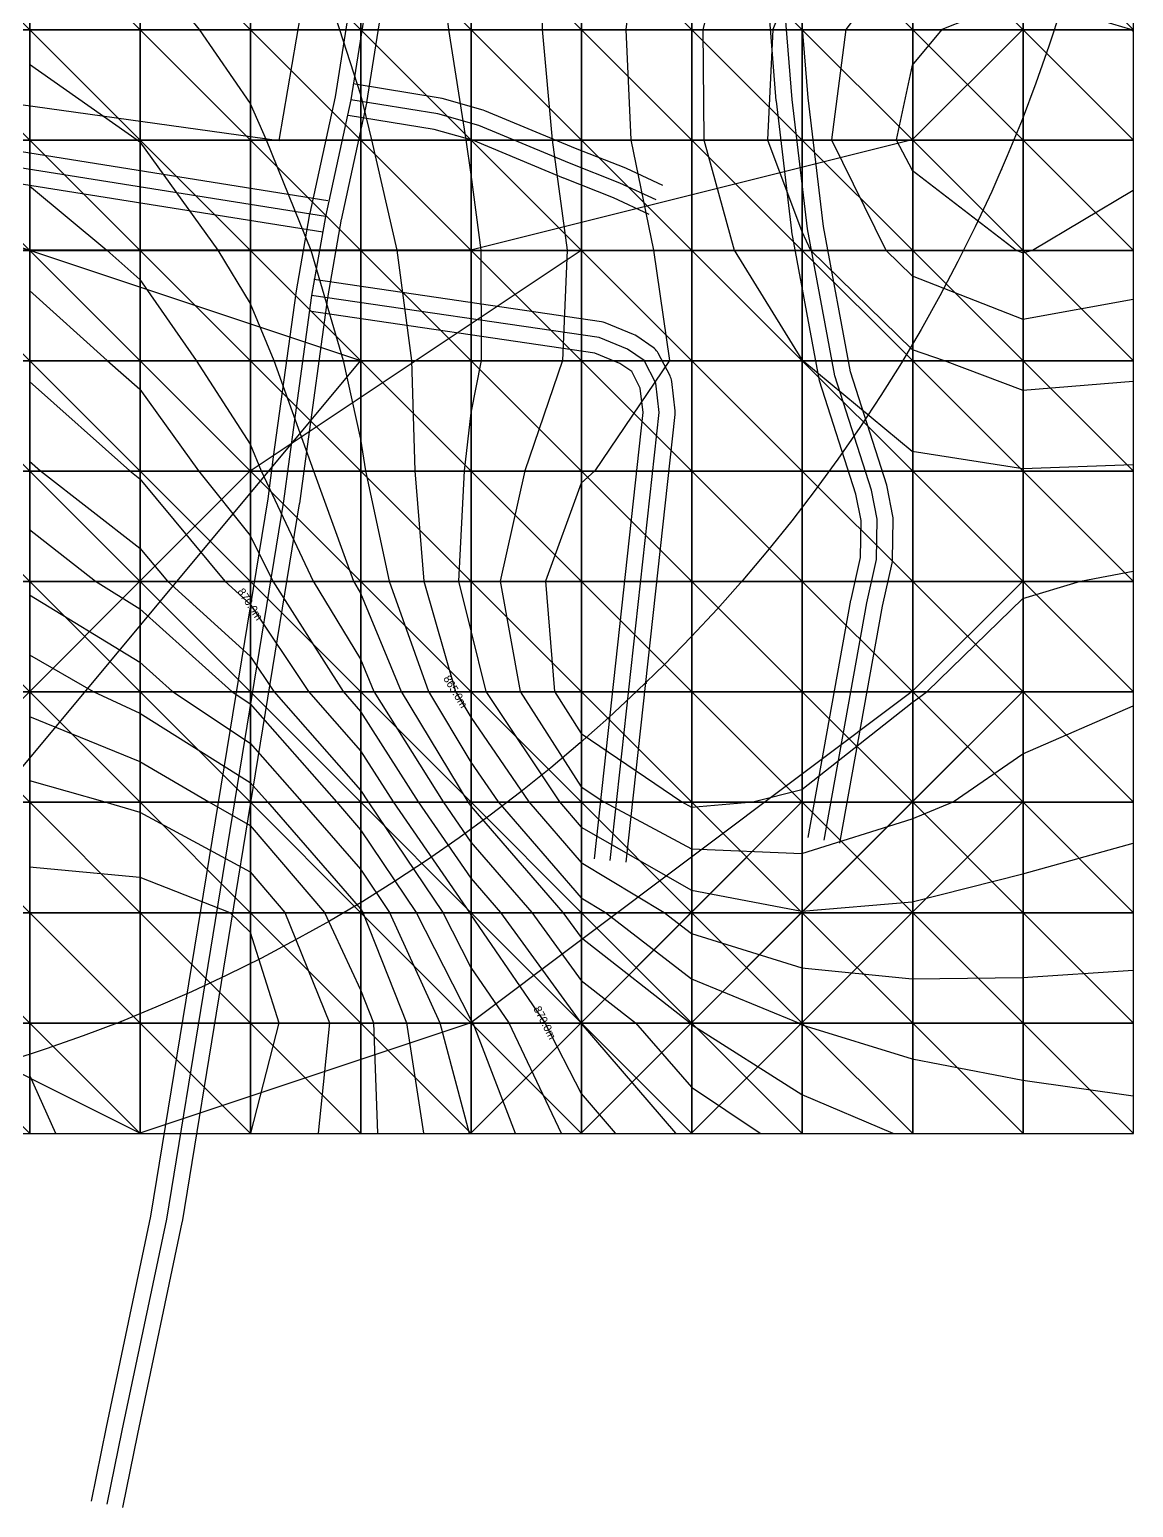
# Model space of a CAD drawing. Header units: metres. Extents: x -410 to 370, y -385 to 717.
# Drawn here: x 93.1 to 300.1, y -370.2 to -93.1 of the extents above; entities that cross this region are included whole.
import ezdxf
from ezdxf.enums import TextEntityAlignment as Align

# ---------------------------------------------------------------- set-up
doc = ezdxf.new("R2010")
doc.units = ezdxf.units.M
for name, color, linetype in [('TOPO_ANNO_CONT', 7, 'Continuous'), ('TOPO_AOI', 6, 'Continuous'), ('TOPO_BLDG', 1, 'Continuous'), ('TOPO_CONT_MAJR', 7, 'Continuous'), ('TOPO_CONT_MINR', 249, 'Continuous'), ('TOPO_ELEV', 9, 'Continuous'), ('TOPO_HYDR_BASN', 140, 'Continuous'), ('TOPO_ROAD', 3, 'Continuous'), ('TOPO_TIN_SURF', 252, 'Continuous')]:
    doc.layers.add(name, color=color, linetype=linetype)

msp = doc.modelspace()

# ---------------------------------------------------------------- linework, layer by layer
at = {"layer": 'TOPO_AOI', "color": 6}
msp.add_circle((0, 0), 300, dxfattribs=at)
at = {"layer": 'TOPO_BLDG', "color": 1, "elevation": 865.12}
msp.add_lwpolyline([(24.02, -31.17), (17.31, -96.63), (34.59, -99.87), (50.57, -101.45), (139.9, -113.88), (143.97, -90.17), (145.51, -81.21), (77.59, -74.01), (81.45, -40.53), (74.36, -40.09), (24.02, -31.17)], close=True, dxfattribs=at)
at = {"layer": 'TOPO_CONT_MAJR', "color": 7, "lineweight": 30}
for points, elevation in [([(144.49, -72.41), (151.23, -93.1)], 865), ([(237.93, -79.61), (232.46, -93.1)], 860), ([(151.23, -93.1), (155.17, -105.26)], 865), ([(232.46, -93.1), (231.44, -113.79)], 860), ([(155.17, -105.26), (157.22, -113.79)], 865), ([(157.22, -113.79), (161.99, -134.48), (164.7, -155.17), (165.34, -175.86)], 865), ([(231.44, -113.79), (237.93, -130.94)], 860), ([(237.93, -130.94), (239.52, -134.48), (258.62, -153.07)], 860), ([(258.62, -153.07), (264.6, -155.17), (279.31, -160.7)], 860), ([(93.1, -159.12), (111.9, -175.86)], 870), ([(279.31, -160.7), (300, -159)], 860), ([(111.9, -175.86), (113.79, -177.33)], 870), ([(113.79, -177.33), (129.73, -196.55), (134.48, -200.85), (145.4, -217.24), (155.17, -228.35)], 870), ([(165.34, -175.86), (167.04, -196.55), (172.98, -217.24), (175.86, -222.02), (186.7, -237.93)], 865), ([(93.1, -221.87), (113.79, -230.33)], 875), ([(155.17, -228.35), (161.26, -237.93)], 870), ([(113.79, -230.33), (126.74, -237.93)], 875), ([(126.74, -237.93), (134.48, -242.31), (148.4, -258.62), (155.17, -273.17)], 875), ([(161.26, -237.93), (175.62, -258.62), (175.86, -259.1), (189.73, -279.31), (196.55, -292.61), (202.91, -300)], 870), ([(186.7, -237.93), (196.55, -249.28), (212.09, -258.62), (217.24, -262.58)], 865), ([(217.24, -262.58), (237.93, -269.02)], 865), ([(237.93, -269.02), (258.62, -271.11)], 865), ([(258.62, -271.11), (279.31, -270.82)], 865), ([(279.31, -270.82), (300, -269.45)], 865), ([(155.17, -273.17), (157.57, -279.31), (158.37, -300)], 875)]:
    msp.add_lwpolyline(points, dxfattribs=dict(at, elevation=elevation))
at = {"layer": 'TOPO_CONT_MINR', "color": 249}
for points, elevation in [([(169.17, -72.41), (171.64, -93.1)], 864), ([(189.28, -72.41), (189.22, -93.1)], 863), ([(207.33, -72.41), (204.91, -93.1)], 862), ([(224.61, -72.41), (219.36, -93.1)], 861), ([(258.62, -76.56), (246.15, -93.1)], 859), ([(113.79, -79.49), (124.9, -93.1)], 866), ([(279.31, -87), (264.13, -93.1)], 858), ([(299.61, -93.1), (279.31, -87)], 858), ([(124.9, -93.1), (134.48, -106.95), (137.44, -113.79)], 866), ([(171.64, -93.1), (174.93, -113.79)], 864), ([(189.22, -93.1), (191.11, -113.79)], 863), ([(204.91, -93.1), (205.86, -113.79)], 862), ([(219.36, -93.1), (219.53, -113.79)], 861), ([(246.15, -93.1), (243.47, -113.79)], 859), ([(264.13, -93.1), (258.62, -99.77)], 858), ([(300, -93.48), (299.61, -93.1)], 858), ([(93.1, -99.57), (113.31, -113.79)], 867), ([(258.62, -99.77), (255.62, -113.79)], 858), ([(113.31, -113.79), (113.79, -114.18)], 867), ([(113.79, -114.18), (128.39, -134.48), (134.48, -144.46), (138.88, -155.17), (146.37, -175.86)], 867), ([(137.44, -113.79), (145.82, -134.48), (151.88, -155.17), (155.17, -169.92)], 866), ([(174.93, -113.79), (175.86, -120.26), (177.74, -134.48), (177.77, -155.17), (175.86, -164.94), (174.57, -175.86)], 864), ([(191.11, -113.79), (193.88, -134.48), (193, -155.17), (185.96, -175.86)], 863), ([(205.86, -113.79), (210.07, -134.48), (213.08, -155.17), (199.1, -175.86)], 862), ([(219.53, -113.79), (225.22, -134.48), (237.93, -155.04)], 861), ([(243.47, -113.79), (253.67, -134.48), (258.62, -139.3)], 859), ([(255.62, -113.79), (258.62, -119.49)], 858), ([(258.62, -119.49), (278.12, -134.48), (279.31, -134.97)], 858), ([(93.1, -122.4), (107.58, -134.48), (113.79, -139.94)], 868), ([(279.31, -134.97), (281.18, -134.48), (300, -123.22)], 858), ([(113.79, -139.94), (124.35, -155.17), (134.48, -170.84), (136.56, -175.86)], 868), ([(258.62, -139.3), (279.31, -147.41)], 859), ([(93.1, -142.05), (107.65, -155.17), (113.79, -160.54)], 869), ([(279.31, -147.41), (300, -143.65)], 859), ([(237.93, -155.04), (238.07, -155.17), (258.62, -172.18)], 861), ([(113.79, -160.54), (124.75, -175.86)], 869), ([(155.17, -169.92), (156.11, -175.86)], 866), ([(93.1, -174.04), (95.15, -175.86)], 871), ([(258.62, -172.18), (279.31, -175.4)], 861), ([(95.15, -175.86), (113.79, -190.31)], 871), ([(124.75, -175.86), (134.48, -187.97), (138.7, -196.55), (151.88, -217.24), (155.17, -220.98)], 869), ([(136.56, -175.86), (146.26, -196.55), (155.17, -211.15)], 868), ([(146.37, -175.86), (153.83, -196.55), (155.17, -198.76)], 867), ([(156.11, -175.86), (160.53, -196.55), (167.88, -217.24), (175.86, -230.47), (180.95, -237.93)], 866), ([(174.57, -175.86), (173.55, -196.55), (175.86, -205.84), (178.66, -217.24), (192.46, -237.93)], 864), ([(185.96, -175.86), (181.35, -196.55), (185.08, -217.24), (196.55, -235.06), (200.77, -237.93)], 863), ([(199.1, -175.86), (196.55, -178.13), (189.86, -196.55), (191.5, -217.24), (196.55, -225.08), (215.38, -237.93)], 862), ([(279.31, -175.4), (300, -174.64)], 861), ([(93.1, -186.86), (105.48, -196.55), (113.79, -201.74)], 872), ([(113.79, -190.31), (118.97, -196.55), (134.48, -210.57), (138.93, -217.24), (155.17, -235.72)], 871), ([(279.31, -199.78), (290.16, -196.55), (300, -194.66)], 862), ([(93.1, -199.1), (113.79, -211.74)], 873), ([(155.17, -198.76), (162.78, -217.24), (175.31, -237.93)], 867), ([(113.79, -201.74), (131, -217.24), (134.48, -219.55), (150.64, -237.93)], 872), ([(258.62, -219.27), (261.43, -217.24), (279.31, -199.78)], 862), ([(93.1, -210.34), (105.04, -217.24), (113.79, -221.3)], 874), ([(113.79, -211.74), (119.9, -217.24), (134.48, -226.92), (144.17, -237.93)], 873), ([(155.17, -211.15), (157.68, -217.24), (170.63, -237.93)], 868), ([(113.79, -221.3), (134.48, -234.28), (137.7, -237.93)], 874), ([(155.17, -220.98), (165.95, -237.93)], 869), ([(237.93, -235.58), (258.62, -219.27)], 862), ([(279.31, -228.88), (300, -219.88)], 863), ([(266.25, -237.93), (279.31, -228.88)], 863), ([(93.1, -233.87), (107.21, -237.93)], 876), ([(107.21, -237.93), (113.79, -239.85)], 876), ([(137.7, -237.93), (155.17, -257.97)], 874), ([(144.17, -237.93), (155.17, -250.55)], 873), ([(150.64, -237.93), (155.17, -243.13)], 872), ([(155.17, -235.72), (156.58, -237.93)], 871), ([(156.58, -237.93), (170.62, -258.62), (175.86, -268.93), (182.98, -279.31), (192.77, -300)], 871), ([(165.95, -237.93), (175.86, -252.2), (181.42, -258.62), (196.47, -279.31), (196.55, -279.47), (214.2, -300)], 869), ([(170.63, -237.93), (175.86, -245.46), (187.26, -258.62), (196.55, -271.38), (206.7, -279.31), (217.24, -291.4)], 868), ([(175.31, -237.93), (175.86, -238.72), (193.1, -258.62), (196.55, -263.36), (216.97, -279.31), (217.24, -279.62)], 867), ([(180.95, -237.93), (196.55, -255.9), (201.07, -258.62), (217.24, -271.06)], 866), ([(192.46, -237.93), (196.55, -242.65), (217.24, -254.48)], 864), ([(200.77, -237.93), (217.24, -246.7)], 863), ([(215.38, -237.93), (217.24, -238.92)], 862), ([(217.24, -238.92), (228.73, -237.93)], 862), ([(228.73, -237.93), (237.93, -235.58)], 862), ([(258.62, -241.09), (266.25, -237.93)], 863), ([(113.79, -239.85), (134.48, -251), (140.98, -258.62), (149.33, -279.31), (147.22, -300)], 876), ([(155.17, -243.13), (165.62, -258.62), (175.86, -278.76), (176.24, -279.31), (184.14, -300)], 872), ([(237.93, -247.6), (258.62, -241.09)], 863), ([(279.31, -251.37), (300, -245.62)], 864), ([(217.24, -246.7), (237.93, -247.6)], 863), ([(93.1, -250.11), (113.79, -252)], 877), ([(113.79, -252), (130.65, -258.62), (134.48, -262.36), (139.82, -279.31), (134.52, -300)], 877), ([(155.17, -250.55), (160.61, -258.62), (170, -279.31), (175.5, -300)], 873), ([(258.62, -256.64), (279.31, -251.37)], 864), ([(217.24, -254.48), (237.93, -258.37)], 864), ([(237.93, -258.37), (258.62, -256.64)], 864), ([(155.17, -257.97), (155.61, -258.62), (163.78, -279.31), (166.94, -300)], 874), ([(217.24, -271.06), (237.26, -279.31), (237.93, -279.74)], 866), ([(217.24, -279.62), (237.93, -292.76)], 867), ([(237.93, -279.74), (258.62, -286.07)], 866), ([(258.62, -286.07), (279.31, -290.08)], 866), ([(93.1, -289.14), (97.99, -300)], 878), ([(279.31, -290.08), (300, -293)], 866), ([(217.24, -291.4), (230.11, -300)], 868), ([(237.93, -292.76), (254.95, -300)], 867)]:
    msp.add_lwpolyline(points, dxfattribs=dict(at, elevation=elevation))
at = {"layer": 'TOPO_ELEV', "color": 9}
for p in [(275.36, -119.36, 893), (208.72, -215.66, 876), (110.31, -279.11, 868)]:
    msp.add_point(p, dxfattribs=at)
at = {"layer": 'TOPO_HYDR_BASN', "color": 140}
for points in [[(-31.03, -134.48), (-72.41, -113.79), (-258.62, -10.34), (-279.31, 10.34), (-10.34, 279.31), (10.34, 300), (31.03, 279.31), (279.31, -10.34), (279.31, -93.1), (258.62, -113.79), (175.86, -134.48), (-31.03, -134.48)], [(-217.24, -300), (-279.31, -279.31), (-279.31, -10.34), (155.17, -155.17), (51.72, -279.31), (-217.24, -300)], [(113.79, -300), (72.41, -279.31), (72.41, -237.93), (134.48, -175.86), (196.55, -134.48), (279.31, -134.48), (279.31, -196.55), (258.62, -217.24), (175.86, -279.31), (113.79, -300)], [(196.55, -300), (258.62, -237.93), (279.31, -217.24), (217.24, -279.31), (196.55, -300)], [(175.86, -300), (237.93, -237.93), (217.24, -258.62), (175.86, -300)], [(217.24, -300), (237.93, -279.31), (279.31, -237.93), (217.24, -300)]]:
    msp.add_lwpolyline(points, close=True, dxfattribs=at)
at = {"layer": 'TOPO_ROAD', "color": 251}
for points, elevation in [([(193.07, 172.04), (187.28, 138.35), (187.27, 138.28), (174, 48.74), (162.44, -28.43), (156.87, -64.9), (150.38, -105.72), (145.65, -127.52)], 865.09), ([(198.99, 171.02), (193.2, 137.37), (179.94, 47.85), (179.94, 47.85), (168.38, -29.33), (168.37, -29.34), (162.8, -65.82), (162.8, -65.84), (156.29, -106.75), (156.26, -106.91), (151.51, -128.79)], 865.09), ([(239.12, -244.57), (247.1, -200.08), (247.13, -199.94), (248.93, -192.1), (249.04, -185.17), (248.05, -180.21), (241.23, -158.95), (241.13, -158.58), (236.03, -131), (236, -130.81), (233.14, -106.56), (233.12, -106.45), (231.06, -80.98)], 864.96), ([(245.02, -245.63), (253, -201.21), (254.85, -193.14), (254.9, -192.83), (254.92, -192.52), (255.05, -184.95), (255.03, -184.63), (254.99, -184.31), (253.9, -178.87), (253.82, -178.54), (247, -157.3), (241.94, -130), (239.1, -105.91), (237.04, -80.55)], 864.96), ([(149.05, -125.19), (47.77, -109.06), (11.96, -102.62), (-0.68, -99.75), (-0.86, -99.71), (-24.93, -95.71), (-25.02, -95.69), (-49.89, -92.37)], 865.14), ([(148.11, -131.12), (46.8, -114.98), (46.74, -114.97), (10.83, -108.51), (10.69, -108.49), (-1.93, -105.62), (-25.86, -101.63), (-50.68, -98.32)], 865.14), ([(211.84, -122.34), (205.05, -119.18), (204.88, -119.11), (195.49, -115.4), (178.49, -108.32), (178.15, -108.2), (170.45, -106.01), (170.1, -105.94), (153.81, -103.31)], 865.99), ([(209.31, -127.78), (202.6, -124.66), (193.26, -120.97), (193.21, -120.95), (176.35, -113.93), (168.98, -111.83), (152.85, -109.24)], 865.99), ([(145.62, -127.64), (143.03, -142.44), (143.01, -142.55), (138.81, -173.23), (138.81, -173.24), (137.75, -181.11), (115.8, -315.6), (107.48, -355.14), (107.48, -355.15), (104.64, -368.99)], 867.95), ([(151.53, -128.67), (148.95, -143.42), (144.75, -174.04), (143.69, -181.95), (143.68, -182.03), (121.71, -316.63), (121.68, -316.77), (113.36, -356.37), (110.51, -370.2)], 867.95), ([(204.96, -249.23), (214.15, -165.25), (214.17, -164.91), (214.15, -164.57), (213.51, -159.07), (213.47, -158.8), (213.4, -158.53), (213.3, -158.28), (213.19, -158.03), (210.98, -153.79), (210.83, -153.54), (210.67, -153.31), (210.47, -153.09), (210.26, -152.89), (210.03, -152.72), (206.96, -150.57), (206.67, -150.4), (206.37, -150.26), (201.02, -148.08), (200.67, -147.96), (200.32, -147.89), (146.42, -139.99)], 866.99), ([(199, -248.58), (208.15, -164.93), (207.61, -160.31), (206, -157.22), (203.8, -155.69), (199.09, -153.77), (145.55, -145.93)], 866.99)]:
    msp.add_lwpolyline(points, dxfattribs=dict(at, elevation=elevation))
at = {"layer": 'TOPO_ROAD', "color": 3}
for points, elevation in [([(196.03, 171.53), (190.24, 137.84), (176.97, 48.29), (165.41, -28.88), (159.83, -65.37), (153.33, -106.27), (148.58, -128.16)], 865.09), ([(242.07, -245.1), (250.06, -200.61), (251.92, -192.47), (252.05, -184.9), (250.96, -179.45), (244.08, -158.04), (238.98, -130.45), (236.11, -106.21), (234.05, -80.74), (233.08, -59.96), (232.8, -50.88), (234.47, -37.86), (238.13, -21.55), (242.16, -3.54), (246.04, 13.99), (248.99, 34.02), (253.6, 70.99), (259.61, 108.3), (264.2, 139.64), (268.16, 165.97)], 864.96), ([(148.58, -128.16), (47.27, -112.02), (11.36, -105.56), (-1.35, -102.67), (-25.42, -98.67), (-50.29, -95.35)], 865.14), ([(210.58, -125.06), (203.78, -121.9), (194.37, -118.18), (177.34, -111.09), (169.63, -108.9), (153.33, -106.27)], 865.99), ([(148.58, -128.16), (145.99, -142.96), (141.78, -173.64), (140.71, -181.55), (118.75, -316.15), (110.42, -355.76), (107.57, -369.59)], 867.95), ([(201.98, -248.91), (211.17, -164.92), (210.53, -159.42), (208.32, -155.18), (205.24, -153.04), (199.88, -150.85), (145.99, -142.96)], 866.99)]:
    msp.add_lwpolyline(points, dxfattribs=dict(at, elevation=elevation))
at = {"layer": 'TOPO_TIN_SURF', "color": 252}
for points in [[(72.43, -93.13, 866.86), (93.13, -93.13, 866.73), (72.43, -72.43, 865.83)], [(93.13, -93.13, 866.73), (93.13, -72.43, 865.99), (72.43, -72.43, 865.83)], [(93.13, -93.13, 866.73), (113.82, -93.13, 866.35), (93.13, -72.43, 865.99)], [(113.82, -93.13, 866.35), (113.82, -72.43, 865.82), (93.13, -72.43, 865.99)], [(113.82, -93.13, 866.35), (134.52, -93.13, 865.7), (113.82, -72.43, 865.82)], [(134.52, -93.13, 865.7), (134.52, -72.43, 865.35), (113.82, -72.43, 865.82)], [(134.52, -93.13, 865.7), (155.21, -93.13, 864.83), (134.52, -72.43, 865.35)], [(155.21, -93.13, 864.83), (155.21, -72.43, 864.63), (134.52, -72.43, 865.35)], [(155.21, -93.13, 864.83), (175.91, -93.13, 863.79), (155.21, -72.43, 864.63)], [(175.91, -93.13, 863.79), (175.91, -72.43, 863.7), (155.21, -72.43, 864.63)], [(175.91, -93.13, 863.79), (196.6, -93.13, 862.57), (175.91, -72.43, 863.7)], [(196.6, -93.13, 862.57), (196.6, -72.43, 862.62), (175.91, -72.43, 863.7)], [(196.6, -93.13, 862.57), (217.3, -93.13, 861.16), (196.6, -72.43, 862.62)], [(217.3, -93.13, 861.16), (217.3, -72.43, 861.43), (196.6, -72.43, 862.62)], [(217.3, -93.13, 861.16), (237.99, -93.13, 859.58), (217.3, -72.43, 861.43)], [(237.99, -93.13, 859.58), (237.99, -72.43, 860.22), (217.3, -72.43, 861.43)], [(237.99, -93.13, 859.58), (258.69, -93.13, 858.12), (237.99, -72.43, 860.22)], [(258.69, -93.13, 858.12), (258.69, -72.43, 859.22), (237.99, -72.43, 860.22)], [(258.69, -93.13, 858.12), (279.38, -93.13, 857.68), (258.69, -72.43, 859.22)], [(279.38, -93.13, 857.68), (279.38, -72.43, 858.77), (258.69, -72.43, 859.22)], [(279.38, -93.13, 857.68), (300.08, -93.13, 858.01), (279.38, -72.43, 858.77)], [(300.08, -93.13, 858.01), (300.08, -72.43, 859.01), (279.38, -72.43, 858.77)], [(72.43, -113.82, 867.95), (93.13, -113.82, 867.59), (72.43, -93.13, 866.86)], [(93.13, -113.82, 867.59), (93.13, -93.13, 866.73), (72.43, -93.13, 866.86)], [(93.13, -113.82, 867.59), (113.82, -113.82, 866.99), (93.13, -93.13, 866.73)], [(113.82, -113.82, 866.99), (113.82, -93.13, 866.35), (93.13, -93.13, 866.73)], [(113.82, -113.82, 866.99), (134.52, -113.82, 866.15), (113.82, -93.13, 866.35)], [(134.52, -113.82, 866.15), (134.52, -93.13, 865.7), (113.82, -93.13, 866.35)], [(134.52, -113.82, 866.15), (155.21, -113.82, 865.12), (134.52, -93.13, 865.7)], [(155.21, -113.82, 865.12), (155.21, -93.13, 864.83), (134.52, -93.13, 865.7)], [(155.21, -113.82, 865.12), (175.91, -113.82, 863.95), (155.21, -93.13, 864.83)], [(175.91, -113.82, 863.95), (175.91, -93.13, 863.79), (155.21, -93.13, 864.83)], [(175.91, -113.82, 863.95), (196.6, -113.82, 862.66), (175.91, -93.13, 863.79)], [(196.6, -113.82, 862.66), (196.6, -93.13, 862.57), (175.91, -93.13, 863.79)], [(196.6, -113.82, 862.66), (217.3, -113.82, 861.19), (196.6, -93.13, 862.57)], [(217.3, -113.82, 861.19), (217.3, -93.13, 861.16), (196.6, -93.13, 862.57)], [(217.3, -113.82, 861.19), (237.99, -113.82, 859.46), (217.3, -93.13, 861.16)], [(237.99, -113.82, 859.46), (237.99, -93.13, 859.58), (217.3, -93.13, 861.16)], [(237.99, -113.82, 859.46), (258.69, -113.82, 857.75), (237.99, -93.13, 859.58)], [(258.69, -113.82, 857.75), (258.69, -93.13, 858.12), (237.99, -93.13, 859.58)], [(258.69, -113.82, 857.75), (279.38, -113.82, 857.68), (258.69, -93.13, 858.12)], [(279.38, -113.82, 857.68), (279.38, -93.13, 857.68), (258.69, -93.13, 858.12)], [(279.38, -113.82, 857.68), (300.08, -113.82, 857.67), (279.38, -93.13, 857.68)], [(300.08, -113.82, 857.67), (300.08, -93.13, 858.01), (279.38, -93.13, 857.68)], [(72.43, -134.52, 869.15), (93.13, -134.52, 868.58), (72.43, -113.82, 867.95)], [(93.13, -134.52, 868.58), (93.13, -113.82, 867.59), (72.43, -113.82, 867.95)], [(93.13, -134.52, 868.58), (113.82, -134.52, 867.75), (93.13, -113.82, 867.59)], [(113.82, -134.52, 867.75), (113.82, -113.82, 866.99), (93.13, -113.82, 867.59)], [(113.82, -134.52, 867.75), (134.52, -134.52, 866.69), (113.82, -113.82, 866.99)], [(134.52, -134.52, 866.69), (134.52, -113.82, 866.15), (113.82, -113.82, 866.99)], [(134.52, -134.52, 866.69), (155.21, -134.52, 865.43), (134.52, -113.82, 866.15)], [(155.21, -134.52, 865.43), (155.21, -113.82, 865.12), (134.52, -113.82, 866.15)], [(155.21, -134.52, 865.43), (175.91, -134.52, 864.12), (155.21, -113.82, 865.12)], [(175.91, -134.52, 864.12), (175.91, -113.82, 863.95), (155.21, -113.82, 865.12)], [(175.91, -134.52, 864.12), (196.6, -134.52, 862.83), (175.91, -113.82, 863.95)], [(196.6, -134.52, 862.83), (196.6, -113.82, 862.66), (175.91, -113.82, 863.95)], [(196.6, -134.52, 862.83), (217.3, -134.52, 861.56), (196.6, -113.82, 862.66)], [(217.3, -134.52, 861.56), (217.3, -113.82, 861.19), (196.6, -113.82, 862.66)], [(217.3, -134.52, 861.56), (237.99, -134.52, 860.11), (217.3, -113.82, 861.19)], [(237.99, -134.52, 860.11), (237.99, -113.82, 859.46), (217.3, -113.82, 861.19)], [(237.99, -134.52, 860.11), (258.69, -134.52, 858.65), (237.99, -113.82, 859.46)], [(258.69, -134.52, 858.65), (258.69, -113.82, 857.75), (237.99, -113.82, 859.46)], [(258.69, -134.52, 858.65), (279.38, -134.52, 857.96), (258.69, -113.82, 857.75)], [(279.38, -134.52, 857.96), (279.38, -113.82, 857.68), (258.69, -113.82, 857.75)], [(279.38, -134.52, 857.96), (300.08, -134.52, 858.4), (279.38, -113.82, 857.68)], [(300.08, -134.52, 858.4), (300.08, -113.82, 857.67), (279.38, -113.82, 857.68)], [(72.43, -155.21, 870.5), (93.13, -155.21, 869.74), (72.43, -134.52, 869.15)], [(93.13, -155.21, 869.74), (93.13, -134.52, 868.58), (72.43, -134.52, 869.15)], [(93.13, -155.21, 869.74), (113.82, -155.21, 868.69), (93.13, -134.52, 868.58)], [(113.82, -155.21, 868.69), (113.82, -134.52, 867.75), (93.13, -134.52, 868.58)], [(113.82, -155.21, 868.69), (134.52, -155.21, 867.34), (113.82, -134.52, 867.75)], [(134.52, -155.21, 867.34), (134.52, -134.52, 866.69), (113.82, -134.52, 867.75)], [(134.52, -155.21, 867.34), (155.21, -155.21, 865.75), (134.52, -134.52, 866.69)], [(155.21, -155.21, 865.75), (155.21, -134.52, 865.43), (134.52, -134.52, 866.69)], [(155.21, -155.21, 865.75), (175.91, -155.21, 864.12), (155.21, -134.52, 865.43)], [(175.91, -155.21, 864.12), (175.91, -134.52, 864.12), (155.21, -134.52, 865.43)], [(175.91, -155.21, 864.12), (196.6, -155.21, 862.77), (175.91, -134.52, 864.12)], [(196.6, -155.21, 862.77), (196.6, -134.52, 862.83), (175.91, -134.52, 864.12)], [(196.6, -155.21, 862.77), (217.3, -155.21, 861.81), (196.6, -134.52, 862.83)], [(217.3, -155.21, 861.81), (217.3, -134.52, 861.56), (196.6, -134.52, 862.83)], [(217.3, -155.21, 861.81), (237.99, -155.21, 861.01), (217.3, -134.52, 861.56)], [(237.99, -155.21, 861.01), (237.99, -134.52, 860.11), (217.3, -134.52, 861.56)], [(237.99, -155.21, 861.01), (258.69, -155.21, 860.15), (237.99, -134.52, 860.11)], [(258.69, -155.21, 860.15), (258.69, -134.52, 858.65), (237.99, -134.52, 860.11)], [(258.69, -155.21, 860.15), (279.38, -155.21, 859.62), (258.69, -134.52, 858.65)], [(279.38, -155.21, 859.62), (279.38, -134.52, 857.96), (258.69, -134.52, 858.65)], [(279.38, -155.21, 859.62), (300.08, -155.21, 859.76), (279.38, -134.52, 857.96)], [(300.08, -155.21, 859.76), (300.08, -134.52, 858.4), (279.38, -134.52, 857.96)], [(72.43, -175.91, 872.04), (93.13, -175.91, 871.12), (72.43, -155.21, 870.5)], [(93.13, -175.91, 871.12), (93.13, -155.21, 869.74), (72.43, -155.21, 870.5)], [(93.13, -175.91, 871.12), (113.82, -175.91, 869.89), (93.13, -155.21, 869.74)], [(113.82, -175.91, 869.89), (113.82, -155.21, 868.69), (93.13, -155.21, 869.74)], [(113.82, -175.91, 869.89), (134.52, -175.91, 868.21), (113.82, -155.21, 868.69)], [(134.52, -175.91, 868.21), (134.52, -155.21, 867.34), (113.82, -155.21, 868.69)], [(134.52, -175.91, 868.21), (155.21, -175.91, 866.1), (134.52, -155.21, 867.34)], [(155.21, -175.91, 866.1), (155.21, -155.21, 865.75), (134.52, -155.21, 867.34)], [(155.21, -175.91, 866.1), (175.91, -175.91, 863.86), (155.21, -155.21, 865.75)], [(175.91, -175.91, 863.86), (175.91, -155.21, 864.12), (155.21, -155.21, 865.75)], [(175.91, -175.91, 863.86), (196.6, -175.91, 862.1), (175.91, -155.21, 864.12)], [(196.6, -175.91, 862.1), (196.6, -155.21, 862.77), (175.91, -155.21, 864.12)], [(196.6, -175.91, 862.1), (217.3, -175.91, 861.31), (196.6, -155.21, 862.77)], [(217.3, -175.91, 861.31), (217.3, -155.21, 861.81), (196.6, -155.21, 862.77)], [(217.3, -175.91, 861.31), (237.99, -175.91, 861.24), (217.3, -155.21, 861.81)], [(237.99, -175.91, 861.24), (237.99, -155.21, 861.01), (217.3, -155.21, 861.81)], [(237.99, -175.91, 861.24), (258.69, -175.91, 861.18), (237.99, -155.21, 861.01)], [(258.69, -175.91, 861.18), (258.69, -155.21, 860.15), (237.99, -155.21, 861.01)], [(258.69, -175.91, 861.18), (279.38, -175.91, 861.03), (258.69, -155.21, 860.15)], [(279.38, -175.91, 861.03), (279.38, -155.21, 859.62), (258.69, -155.21, 860.15)], [(279.38, -175.91, 861.03), (300.08, -175.91, 861.08), (279.38, -155.21, 859.62)], [(300.08, -175.91, 861.08), (300.08, -155.21, 859.76), (279.38, -155.21, 859.62)], [(72.43, -196.6, 873.76), (93.13, -196.6, 872.77), (72.43, -175.91, 872.04)], [(93.13, -196.6, 872.77), (93.13, -175.91, 871.12), (72.43, -175.91, 872.04)], [(93.13, -196.6, 872.77), (113.82, -196.6, 871.48), (93.13, -175.91, 871.12)], [(113.82, -196.6, 871.48), (113.82, -175.91, 869.89), (93.13, -175.91, 871.12)], [(113.82, -196.6, 871.48), (134.52, -196.6, 869.56), (113.82, -175.91, 869.89)], [(134.52, -196.6, 869.56), (134.52, -175.91, 868.21), (113.82, -175.91, 869.89)], [(134.52, -196.6, 869.56), (155.21, -196.6, 866.82), (134.52, -175.91, 868.21)], [(155.21, -196.6, 866.82), (155.21, -175.91, 866.1), (134.52, -175.91, 868.21)], [(155.21, -196.6, 866.82), (175.91, -196.6, 863.65), (155.21, -175.91, 866.1)], [(175.91, -196.6, 863.65), (175.91, -175.91, 863.86), (155.21, -175.91, 866.1)], [(175.91, -196.6, 863.65), (196.6, -196.6, 861.21), (175.91, -175.91, 863.86)], [(196.6, -196.6, 861.21), (196.6, -175.91, 862.1), (175.91, -175.91, 863.86)], [(196.6, -196.6, 861.21), (217.3, -196.6, 861.2), (196.6, -175.91, 862.1)], [(217.3, -196.6, 861.2), (217.3, -175.91, 861.31), (196.6, -175.91, 862.1)], [(217.3, -196.6, 861.2), (237.99, -196.6, 861.19), (217.3, -175.91, 861.31)], [(237.99, -196.6, 861.19), (237.99, -175.91, 861.24), (217.3, -175.91, 861.31)], [(237.99, -196.6, 861.19), (258.69, -196.6, 861.55), (237.99, -175.91, 861.24)], [(258.69, -196.6, 861.55), (258.69, -175.91, 861.18), (237.99, -175.91, 861.24)], [(258.69, -196.6, 861.55), (279.38, -196.6, 861.9), (258.69, -175.91, 861.18)], [(279.38, -196.6, 861.9), (279.38, -175.91, 861.03), (258.69, -175.91, 861.18)], [(279.38, -196.6, 861.9), (300.08, -196.6, 862.09), (279.38, -175.91, 861.03)], [(300.08, -196.6, 862.09), (300.08, -175.91, 861.08), (279.38, -175.91, 861.03)], [(72.43, -217.3, 875.58), (93.13, -217.3, 874.61), (72.43, -196.6, 873.76)], [(93.13, -217.3, 874.61), (93.13, -196.6, 872.77), (72.43, -196.6, 873.76)], [(93.13, -217.3, 874.61), (113.82, -217.3, 873.55), (93.13, -196.6, 872.77)], [(113.82, -217.3, 873.55), (113.82, -196.6, 871.48), (93.13, -196.6, 872.77)], [(113.82, -217.3, 873.55), (134.52, -217.3, 871.69), (113.82, -196.6, 871.48)], [(134.52, -217.3, 871.69), (134.52, -196.6, 869.56), (113.82, -196.6, 871.48)], [(134.52, -217.3, 871.69), (155.21, -217.3, 868.49), (134.52, -196.6, 869.56)], [(155.21, -217.3, 868.49), (155.21, -196.6, 866.82), (134.52, -196.6, 869.56)], [(155.21, -217.3, 868.49), (175.91, -217.3, 864.44), (155.21, -196.6, 866.82)], [(175.91, -217.3, 864.44), (175.91, -196.6, 863.65), (155.21, -196.6, 866.82)], [(175.91, -217.3, 864.44), (196.6, -217.3, 861.21), (175.91, -196.6, 863.65)], [(196.6, -217.3, 861.21), (196.6, -196.6, 861.21), (175.91, -196.6, 863.65)], [(196.6, -217.3, 861.21), (217.3, -217.3, 861.2), (196.6, -196.6, 861.21)], [(217.3, -217.3, 861.2), (217.3, -196.6, 861.2), (196.6, -196.6, 861.21)], [(217.3, -217.3, 861.2), (237.99, -217.3, 861.2), (217.3, -196.6, 861.2)], [(237.99, -217.3, 861.2), (237.99, -196.6, 861.19), (217.3, -196.6, 861.2)], [(237.99, -217.3, 861.2), (258.69, -217.3, 861.91), (237.99, -196.6, 861.19)], [(258.69, -217.3, 861.91), (258.69, -196.6, 861.55), (237.99, -196.6, 861.19)], [(258.69, -217.3, 861.91), (279.38, -217.3, 862.55), (258.69, -196.6, 861.55)], [(279.38, -217.3, 862.55), (279.38, -196.6, 861.9), (258.69, -196.6, 861.55)], [(279.38, -217.3, 862.55), (300.08, -217.3, 862.9), (279.38, -196.6, 861.9)], [(300.08, -217.3, 862.9), (300.08, -196.6, 862.09), (279.38, -196.6, 861.9)], [(72.43, -237.99, 877.26), (93.13, -237.99, 876.34), (72.43, -217.3, 875.58)], [(93.13, -237.99, 876.34), (93.13, -217.3, 874.61), (72.43, -217.3, 875.58)], [(93.13, -237.99, 876.34), (113.82, -237.99, 875.84), (93.13, -217.3, 874.61)], [(113.82, -237.99, 875.84), (113.82, -217.3, 873.55), (93.13, -217.3, 874.61)], [(113.82, -237.99, 875.84), (134.52, -237.99, 874.5), (113.82, -217.3, 873.55)], [(134.52, -237.99, 874.5), (134.52, -217.3, 871.69), (113.82, -217.3, 873.55)], [(134.52, -237.99, 874.5), (155.21, -237.99, 871.3), (134.52, -217.3, 871.69)], [(155.21, -237.99, 871.3), (155.21, -217.3, 868.49), (134.52, -217.3, 871.69)], [(155.21, -237.99, 871.3), (175.91, -237.99, 866.88), (155.21, -217.3, 868.49)], [(175.91, -237.99, 866.88), (175.91, -217.3, 864.44), (155.21, -217.3, 868.49)], [(175.91, -237.99, 866.88), (196.6, -237.99, 863.29), (175.91, -217.3, 864.44)], [(196.6, -237.99, 863.29), (196.6, -217.3, 861.21), (175.91, -217.3, 864.44)], [(196.6, -237.99, 863.29), (217.3, -237.99, 861.87), (196.6, -217.3, 861.21)], [(217.3, -237.99, 861.87), (217.3, -217.3, 861.2), (196.6, -217.3, 861.21)], [(217.3, -237.99, 861.87), (237.99, -237.99, 862.1), (217.3, -217.3, 861.2)], [(237.99, -237.99, 862.1), (237.99, -217.3, 861.2), (217.3, -217.3, 861.2)], [(237.99, -237.99, 862.1), (258.69, -237.99, 862.8), (237.99, -217.3, 861.2)], [(258.69, -237.99, 862.8), (258.69, -217.3, 861.91), (237.99, -217.3, 861.2)], [(258.69, -237.99, 862.8), (279.38, -237.99, 863.35), (258.69, -217.3, 861.91)], [(279.38, -237.99, 863.35), (279.38, -217.3, 862.55), (258.69, -217.3, 861.91)], [(279.38, -237.99, 863.35), (300.08, -237.99, 863.68), (279.38, -217.3, 862.55)], [(300.08, -237.99, 863.68), (300.08, -217.3, 862.9), (279.38, -217.3, 862.55)], [(72.43, -258.69, 878.56), (93.13, -258.69, 877.46), (72.43, -237.99, 877.26)], [(93.13, -258.69, 877.46), (93.13, -237.99, 876.34), (72.43, -237.99, 877.26)], [(93.13, -258.69, 877.46), (113.82, -258.69, 877.54), (93.13, -237.99, 876.34)], [(113.82, -258.69, 877.54), (113.82, -237.99, 875.84), (93.13, -237.99, 876.34)], [(113.82, -258.69, 877.54), (134.52, -258.69, 876.88), (113.82, -237.99, 875.84)], [(134.52, -258.69, 876.88), (134.52, -237.99, 874.5), (113.82, -237.99, 875.84)], [(134.52, -258.69, 876.88), (155.21, -258.69, 874.09), (134.52, -237.99, 874.5)], [(155.21, -258.69, 874.09), (155.21, -237.99, 871.3), (134.52, -237.99, 874.5)], [(155.21, -258.69, 874.09), (175.91, -258.69, 869.95), (155.21, -237.99, 871.3)], [(175.91, -258.69, 869.95), (175.91, -237.99, 866.88), (155.21, -237.99, 871.3)], [(175.91, -258.69, 869.95), (196.6, -258.69, 866.41), (175.91, -237.99, 866.88)], [(196.6, -258.69, 866.41), (196.6, -237.99, 863.29), (175.91, -237.99, 866.88)], [(196.6, -258.69, 866.41), (217.3, -258.69, 864.53), (196.6, -237.99, 863.29)], [(217.3, -258.69, 864.53), (217.3, -237.99, 861.87), (196.6, -237.99, 863.29)], [(217.3, -258.69, 864.53), (237.99, -258.69, 864.02), (217.3, -237.99, 861.87)], [(237.99, -258.69, 864.02), (237.99, -237.99, 862.1), (217.3, -237.99, 861.87)], [(237.99, -258.69, 864.02), (258.69, -258.69, 864.13), (237.99, -237.99, 862.1)], [(258.69, -258.69, 864.13), (258.69, -237.99, 862.8), (237.99, -237.99, 862.1)], [(258.69, -258.69, 864.13), (279.38, -258.69, 864.35), (258.69, -237.99, 862.8)], [(279.38, -258.69, 864.35), (279.38, -237.99, 863.35), (258.69, -237.99, 862.8)], [(279.38, -258.69, 864.35), (300.08, -258.69, 864.53), (279.38, -237.99, 863.35)], [(300.08, -258.69, 864.53), (300.08, -237.99, 863.68), (279.38, -237.99, 863.35)], [(72.43, -279.38, 879.55), (93.13, -279.38, 877.88), (72.43, -258.69, 878.56)], [(93.13, -279.38, 877.88), (93.13, -258.69, 877.46), (72.43, -258.69, 878.56)], [(93.13, -279.38, 877.88), (113.82, -279.38, 877.95), (93.13, -258.69, 877.46)], [(113.82, -279.38, 877.95), (113.82, -258.69, 877.54), (93.13, -258.69, 877.46)], [(113.82, -279.38, 877.95), (134.52, -279.38, 877.56), (113.82, -258.69, 877.54)], [(134.52, -279.38, 877.56), (134.52, -258.69, 876.88), (113.82, -258.69, 877.54)], [(134.52, -279.38, 877.56), (155.21, -279.38, 875.39), (134.52, -258.69, 876.88)], [(155.21, -279.38, 875.39), (155.21, -258.69, 874.09), (134.52, -258.69, 876.88)], [(155.21, -279.38, 875.39), (175.91, -279.38, 872.06), (155.21, -258.69, 874.09)], [(175.91, -279.38, 872.06), (175.91, -258.69, 869.95), (155.21, -258.69, 874.09)], [(175.91, -279.38, 872.06), (196.6, -279.38, 868.99), (175.91, -258.69, 869.95)], [(196.6, -279.38, 868.99), (196.6, -258.69, 866.41), (175.91, -258.69, 869.95)], [(196.6, -279.38, 868.99), (217.3, -279.38, 866.97), (196.6, -258.69, 866.41)], [(217.3, -279.38, 866.97), (217.3, -258.69, 864.53), (196.6, -258.69, 866.41)], [(217.3, -279.38, 866.97), (237.99, -279.38, 865.97), (217.3, -258.69, 864.53)], [(237.99, -279.38, 865.97), (237.99, -258.69, 864.02), (217.3, -258.69, 864.53)], [(237.99, -279.38, 865.97), (258.69, -279.38, 865.57), (237.99, -258.69, 864.02)], [(258.69, -279.38, 865.57), (258.69, -258.69, 864.13), (237.99, -258.69, 864.02)], [(258.69, -279.38, 865.57), (279.38, -279.38, 865.45), (258.69, -258.69, 864.13)], [(279.38, -279.38, 865.45), (279.38, -258.69, 864.35), (258.69, -258.69, 864.13)], [(279.38, -279.38, 865.45), (300.08, -279.38, 865.42), (279.38, -258.69, 864.35)], [(300.08, -279.38, 865.42), (300.08, -258.69, 864.53), (279.38, -258.69, 864.35)], [(72.43, -300.08, 880.41), (93.13, -300.08, 878.13), (72.43, -279.38, 879.55)], [(93.13, -300.08, 878.13), (93.13, -279.38, 877.88), (72.43, -279.38, 879.55)], [(93.13, -300.08, 878.13), (113.82, -300.08, 877.58), (93.13, -279.38, 877.88)], [(113.82, -300.08, 877.58), (113.82, -279.38, 877.95), (93.13, -279.38, 877.88)], [(113.82, -300.08, 877.58), (134.52, -300.08, 877), (113.82, -279.38, 877.95)], [(134.52, -300.08, 877), (134.52, -279.38, 877.56), (113.82, -279.38, 877.95)], [(134.52, -300.08, 877), (155.21, -300.08, 875.37), (134.52, -279.38, 877.56)], [(155.21, -300.08, 875.37), (155.21, -279.38, 875.39), (134.52, -279.38, 877.56)], [(155.21, -300.08, 875.37), (175.91, -300.08, 872.96), (155.21, -279.38, 875.39)], [(175.91, -300.08, 872.96), (175.91, -279.38, 872.06), (155.21, -279.38, 875.39)], [(175.91, -300.08, 872.96), (196.6, -300.08, 870.56), (175.91, -279.38, 872.06)], [(196.6, -300.08, 870.56), (196.6, -279.38, 868.99), (175.91, -279.38, 872.06)], [(196.6, -300.08, 870.56), (217.3, -300.08, 868.73), (196.6, -279.38, 868.99)], [(217.3, -300.08, 868.73), (217.3, -279.38, 866.97), (196.6, -279.38, 868.99)], [(217.3, -300.08, 868.73), (237.99, -300.08, 867.56), (217.3, -279.38, 866.97)], [(237.99, -300.08, 867.56), (237.99, -279.38, 865.97), (217.3, -279.38, 866.97)], [(237.99, -300.08, 867.56), (258.69, -300.08, 866.88), (237.99, -279.38, 865.97)], [(258.69, -300.08, 866.88), (258.69, -279.38, 865.57), (237.99, -279.38, 865.97)], [(258.69, -300.08, 866.88), (279.38, -300.08, 866.51), (258.69, -279.38, 865.57)], [(279.38, -300.08, 866.51), (279.38, -279.38, 865.45), (258.69, -279.38, 865.57)], [(279.38, -300.08, 866.51), (300.08, -300.08, 866.29), (279.38, -279.38, 865.45)], [(300.08, -300.08, 866.29), (300.08, -279.38, 865.42), (279.38, -279.38, 865.45)]]:
    msp.add_3dface(points, dxfattribs=at)

# ---------------------------------------------------------------- texts
at = {"layer": 'TOPO_ANNO_CONT', "color": 7}
for s, rotation, p in [('870.0m', -56.3315, (134.48, -200.85)), ('865.0m', -58.8904, (172.98, -217.24)), ('870.0m', -62.8277, (189.73, -279.31))]:
    msp.add_text(s, height=1.5, rotation=rotation, dxfattribs=at).set_placement(p, align=Align.MIDDLE)

doc.saveas('drawing.dxf')
